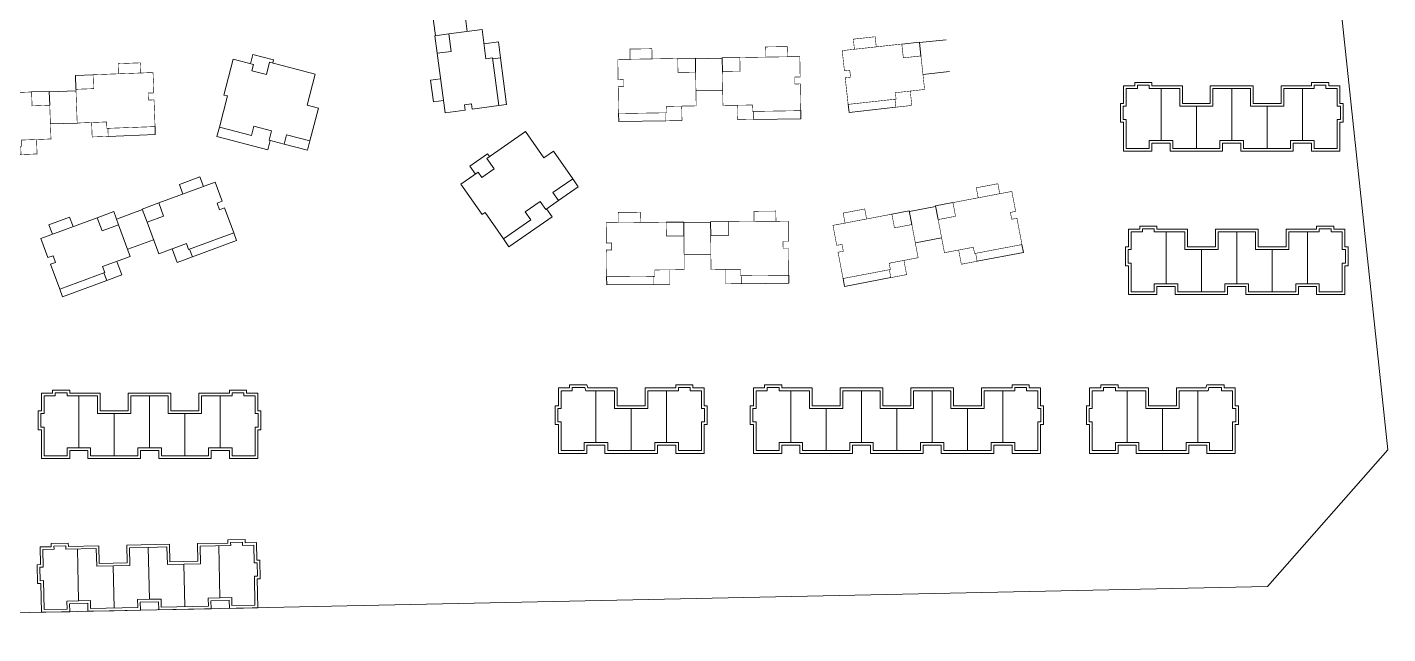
# Model space of a CAD drawing. Extents: x 65861 to 180383, y -19954 to 24543.
# Drawn here: x 122762 to 125302, y -13663 to -12531 of the extents above; entities that cross this region are included whole.
import ezdxf

# ---------------------------------------------------------------- set-up
doc = ezdxf.new("R2010")
doc.units = 0
doc.header["$LTSCALE"] = 1000
doc.header["$MEASUREMENT"] = 0
doc.layers.add('140', color=2, linetype='Continuous', lineweight=5)
doc.layers.add('DingDianTu', color=5, linetype='Continuous', lineweight=0)

# ---------------------------------------------------------------- blocks, each defined once
blk = doc.blocks.new('dafasfd')
at = {"layer": 'DingDianTu', "color": 7, "const_width": 100}
blk.add_lwpolyline([(36368038, 16363912), (36368954, 16361479), (36372042, 16362641), (36374261, 16356745), (36369114, 16354807), (36369537, 16353684), (36361113, 16350514), (36359352, 16355194), (36360288, 16355546), (36359830, 16356763), (36358894, 16356410), (36357556, 16359967)], close=True, dxfattribs=at)
for points in [[(36363546, 16362221), (36362876, 16363999), (36359039, 16362555), (36359708, 16360777)], [(36371734, 16355794), (36372686, 16353267), (36369878, 16352210), (36369350, 16353614)]]:
    blk.add_lwpolyline(points, dxfattribs=at)
at = {"layer": 'DingDianTu', "color": 7}
for points in [[(36368038, 16363912), (36371127, 16365074), (36372042, 16362641)], [(36369878, 16352210), (36361642, 16349110), (36361113, 16350514)]]:
    blk.add_lwpolyline(points, dxfattribs=at)
blk = doc.blocks.new('*E34')
at = {"layer": 'DingDianTu', "color": 7, "xscale": 0.001000002024510444, "yscale": 0.001000000163912773, "zscale": 0.001, "rotation": 339.3761177849276}
blk.add_blockref('dafasfd', (22612.58, -20413.34), dxfattribs=at)
blk = doc.blocks.new('*E33')
at = {"layer": 'DingDianTu', "color": 7, "xscale": 0.001000002024510444, "yscale": 0.001000000163912773, "zscale": 0.001, "rotation": 339.3761177849276}
blk.add_blockref('dafasfd', (22612.58, -20413.34), dxfattribs=at)
blk = doc.blocks.new('*E225')
at = {"layer": 'DingDianTu', "color": 7, "xscale": 0.001000002024510444, "yscale": 0.001000000163912773, "zscale": 0.001, "rotation": 339.3761177849276}
blk.add_blockref('dafasfd', (22612.58, -20413.34), dxfattribs=at)
blk = doc.blocks.new('*E224')
at = {"layer": 'DingDianTu', "color": 7, "xscale": 0.001000002024510444, "yscale": 0.001000000163912773, "zscale": 0.001, "rotation": 339.3761177849276}
blk.add_blockref('dafasfd', (22612.58, -20413.34), dxfattribs=at)
blk = doc.blocks.new('*E223')
at = {"layer": 'DingDianTu', "color": 7, "xscale": 0.001000002024510444, "yscale": 0.001000000163912773, "zscale": 0.001, "rotation": 339.3761177849276}
blk.add_blockref('dafasfd', (22612.58, -20413.34), dxfattribs=at)
blk = doc.blocks.new('*E222')
at = {"layer": 'DingDianTu', "color": 7, "xscale": 0.001000002024510444, "yscale": 0.001000000163912773, "zscale": 0.001, "rotation": 339.3761177849276}
blk.add_blockref('dafasfd', (22612.58, -20413.34), dxfattribs=at)
blk = doc.blocks.new('*E221')
at = {"layer": 'DingDianTu', "color": 7, "xscale": 0.001000002024510444, "yscale": 0.001000000163912773, "zscale": 0.001, "rotation": 339.3761177849276}
blk.add_blockref('dafasfd', (22612.58, -20413.34), dxfattribs=at)

msp = doc.modelspace()

# ---------------------------------------------------------------- linework, layer by layer
at = {"layer": '140', "color": 7}
for p, q in [((125302.5, -13320), (124894, -9465.7)), ((123517.6, -12497.2), (123524.2, -12546.8)), ((123577.1, -12489.4), (123583.7, -12538.9)), ((123523.2, -12546.9), (123549, -12543.5)), ((123527.5, -12579.6), (123523.2, -12546.9)), ((123549, -12543.5), (123611.4, -12535.3)), ((123553.3, -12576.2), (123549, -12543.5)), ((123611.4, -12535.3), (123618.6, -12589.8)), ((123615, -12562), (123641.7, -12558.5)), ((123641.7, -12558.5), (123645.7, -12588.2)), ((124477.7, -12554.3), (124428, -12559.8)), ((123129.2, -12657.6), (123146.8, -12590.9)), ((123146.8, -12590.9), (123184.5, -12600.8)), ((123183.3, -12581.9), (123178.7, -12599.3)), ((123184.5, -12600.8), (123181.5, -12612.4)), ((123222, -12592.1), (123183.3, -12581.9)), ((123208.5, -12619.6), (123214.6, -12596.3)), ((123214.6, -12596.3), (123299.8, -12618.7)), ((123220.4, -12597.9), (123222, -12592.1)), ((123527.5, -12579.6), (123553.3, -12576.2)), ((123542.2, -12690.7), (123527.5, -12579.6)), ((123618.6, -12589.8), (123630.5, -12588.2)), ((123630.5, -12588.2), (123642.3, -12677.5)), ((123645.7, -12588.2), (123630.8, -12590.2)), ((123645.7, -12588.2), (123657.2, -12675.5)), ((124059.7, -12589.1), (124009.7, -12589.9)), ((123181.5, -12612.4), (123208.5, -12619.6)), ((123299.8, -12618.7), (123284.5, -12676.8)), ((124484.2, -12613.9), (124434.5, -12619.4)), ((122853.1, -12649.9), (122803.1, -12651.7)), ((123533.8, -12627.2), (123515, -12629.7)), ((123515, -12629.7), (123520.3, -12670.4)), ((124060.6, -12649.1), (124010.7, -12649.9)), ((124809.1, -12673.3), (124809.1, -12640.3)), ((124809.1, -12640.3), (124830.1, -12640.3)), ((124814.1, -12678.3), (124814.1, -12645.3)), ((124814.1, -12645.3), (124835.1, -12645.3)), ((124830.1, -12640.3), (124830.1, -12634.3)), ((124830.1, -12634.3), (124862.1, -12634.3)), ((124835.1, -12645.3), (124835.1, -12639.3)), ((124835.1, -12639.3), (124857.1, -12639.3)), ((124857.1, -12639.3), (124857.1, -12645.3)), ((124857.1, -12645.3), (124914.1, -12645.3)), ((124862.1, -12634.3), (124862.1, -12640.3)), ((124862.1, -12640.3), (124919.1, -12640.3)), ((124879.1, -12742.3), (124879.1, -12645.3)), ((124914.1, -12645.3), (124914.1, -12678.3)), ((124919.1, -12640.3), (124919.1, -12673.3)), ((124971.1, -12673.3), (124971.1, -12640.3)), ((124971.1, -12640.3), (125051.1, -12640.3)), ((124976.1, -12678.3), (124976.1, -12645.3)), ((124976.1, -12645.3), (125011.1, -12645.3)), ((125011.1, -12742.3), (125011.1, -12645.3)), ((125011.1, -12742.3), (125011.1, -12645.3)), ((125011.1, -12742.3), (125011.1, -12645.3)), ((125011.1, -12742.3), (125011.1, -12645.3)), ((125046.1, -12645.3), (125011.1, -12645.3)), ((125046.1, -12678.3), (125046.1, -12645.3)), ((125051.1, -12640.3), (125051.1, -12673.3)), ((125103.1, -12673.3), (125103.1, -12640.3)), ((125103.1, -12640.3), (125160.1, -12640.3)), ((125165.1, -12645.3), (125108.1, -12645.3)), ((125108.1, -12645.3), (125108.1, -12678.3)), ((125143.1, -12742.3), (125143.1, -12645.3)), ((125160.1, -12640.3), (125160.1, -12634.3)), ((125160.1, -12634.3), (125192.1, -12634.3)), ((125187.1, -12639.3), (125165.1, -12639.3)), ((125165.1, -12639.3), (125165.1, -12645.3)), ((125187.1, -12645.3), (125187.1, -12639.3)), ((125208.1, -12645.3), (125187.1, -12645.3)), ((125192.1, -12634.3), (125192.1, -12640.3)), ((125192.1, -12640.3), (125213.1, -12640.3)), ((125208.1, -12678.3), (125208.1, -12645.3)), ((125213.1, -12640.3), (125213.1, -12673.3)), ((123120.8, -12717.5), (123136, -12659.4)), ((123136, -12659.4), (123129.2, -12657.6)), ((123284.5, -12676.8), (123305.8, -12682.3)), ((123520.3, -12670.4), (123539.2, -12667.9)), ((123591.4, -12674.1), (123578.5, -12675.8)), ((123578.5, -12675.8), (123579.9, -12685.7)), ((123592.7, -12684), (123591.4, -12674.1)), ((123657.2, -12675.5), (123642.3, -12677.5)), ((124803.1, -12708.3), (124803.1, -12673.3)), ((124803.1, -12673.3), (124809.1, -12673.3)), ((124919.1, -12673.3), (124971.1, -12673.3)), ((125051.1, -12673.3), (125103.1, -12673.3)), ((125213.1, -12673.3), (125219.1, -12673.3)), ((125219.1, -12673.3), (125219.1, -12708.3)), ((123305.8, -12682.3), (123289.8, -12743.3)), ((123579.9, -12685.7), (123542.2, -12690.7)), ((123642.3, -12677.5), (123592.7, -12684)), ((124808.1, -12703.3), (124808.1, -12678.3)), ((124808.1, -12678.3), (124814.1, -12678.3)), ((124914.1, -12678.3), (124976.1, -12678.3)), ((124945.1, -12678.3), (124945.1, -12757.3)), ((124945.1, -12678.3), (124945.1, -12757.3)), ((125108.1, -12678.3), (125046.1, -12678.3)), ((125077.1, -12678.3), (125077.1, -12757.3)), ((125077.1, -12678.3), (125077.1, -12757.3)), ((125214.1, -12678.3), (125208.1, -12678.3)), ((125214.1, -12703.3), (125214.1, -12678.3)), ((122855.3, -12709.9), (122805.3, -12711.7)), ((123116.2, -12734.9), (123120.8, -12717.5)), ((123180.7, -12733.2), (123120.8, -12717.5)), ((123185.3, -12715.8), (123180.7, -12733.2)), ((123218.2, -12724.5), (123185.3, -12715.8)), ((123213.6, -12741.9), (123218.2, -12724.5)), ((123620, -12776), (123692.3, -12725.8)), ((123692.3, -12725.8), (123726.5, -12775)), ((124809.1, -12708.3), (124803.1, -12708.3)), ((124814.1, -12703.3), (124808.1, -12703.3)), ((124809.1, -12762.3), (124809.1, -12708.3)), ((124814.1, -12757.3), (124814.1, -12703.3)), ((125208.1, -12757.3), (125208.1, -12703.3)), ((125208.1, -12703.3), (125214.1, -12703.3)), ((125219.1, -12708.3), (125213.1, -12708.3)), ((125213.1, -12708.3), (125213.1, -12762.3)), ((123211, -12759.8), (123116.2, -12734.9)), ((123215.5, -12742.4), (123211, -12759.8)), ((123241.7, -12749.2), (123213.6, -12741.9)), ((123246.2, -12731.8), (123241.7, -12749.2)), ((123285.2, -12760.7), (123241.7, -12749.2)), ((123289.8, -12743.3), (123246.2, -12731.8)), ((123289.8, -12743.3), (123285.2, -12760.7)), ((124901.1, -12742.3), (124857.1, -12742.3)), ((124857.1, -12742.3), (124857.1, -12757.3)), ((124896.1, -12747.3), (124862.1, -12747.3)), ((124862.1, -12747.3), (124862.1, -12762.3)), ((124896.1, -12762.3), (124896.1, -12747.3)), ((124901.1, -12757.3), (124901.1, -12742.3)), ((125011.1, -12742.3), (124989.1, -12742.3)), ((124989.1, -12742.3), (124989.1, -12754.8)), ((125028.1, -12747.3), (124994.1, -12747.3)), ((124994.1, -12747.3), (124994.1, -12762.3)), ((125011.1, -12742.3), (125033.1, -12742.3)), ((125028.1, -12762.3), (125028.1, -12747.3)), ((125033.1, -12742.3), (125033.1, -12754.8)), ((125121.1, -12757.3), (125121.1, -12742.3)), ((125121.1, -12742.3), (125165.1, -12742.3)), ((125160.1, -12747.3), (125126.1, -12747.3)), ((125126.1, -12747.3), (125126.1, -12762.3)), ((125160.1, -12762.3), (125160.1, -12747.3)), ((125165.1, -12742.3), (125165.1, -12757.3)), ((123621.5, -12767.7), (123588.7, -12790.5)), ((123633.7, -12795.7), (123620, -12776)), ((123625, -12772.6), (123621.5, -12767.7)), ((123726.5, -12775), (123744.6, -12762.5)), ((123744.6, -12762.5), (123780.6, -12814.2)), ((124862.1, -12762.3), (124809.1, -12762.3)), ((124857.1, -12757.3), (124814.1, -12757.3)), ((124945.1, -12762.3), (124896.1, -12762.3)), ((124989.1, -12757.3), (124901.1, -12757.3)), ((124994.1, -12762.3), (124945.1, -12762.3)), ((124989.1, -12754.8), (124989.1, -12757.3)), ((125126.1, -12762.3), (125028.1, -12762.3)), ((125033.1, -12754.8), (125033.1, -12757.3)), ((125033.1, -12757.3), (125121.1, -12757.3)), ((125213.1, -12762.3), (125160.1, -12762.3)), ((125165.1, -12757.3), (125208.1, -12757.3)), ((123571.9, -12824.1), (123603.9, -12801.8)), ((123588.7, -12790.5), (123599, -12805.3)), ((123603.9, -12801.8), (123610.7, -12811.7)), ((123610.7, -12811.7), (123633.7, -12795.7)), ((123112.7, -12820.4), (123007.6, -12859.2)), ((123046.1, -12824.7), (123084.5, -12810.5)), ((123052.7, -12842.5), (123046.1, -12824.7)), ((123084.5, -12810.5), (123091.1, -12828.3)), ((123125.9, -12856), (123112.7, -12820.4)), ((123611.3, -12880.8), (123571.9, -12824.1)), ((123780.6, -12814.2), (123743.6, -12839.9)), ((123790.8, -12829), (123753.9, -12854.7)), ((123780.6, -12814.2), (123790.8, -12829)), ((123753.9, -12854.7), (123730.1, -12871.2)), ((123743.6, -12839.9), (123753.9, -12854.7)), ((122892.6, -12886.8), (122923.6, -12875.3)), ((122923.6, -12875.3), (122932.6, -12899.7)), ((122928.8, -12889.4), (122977, -12871.6)), ((123007.6, -12859.2), (122976.7, -12870.6)), ((122976.7, -12870.6), (122985.7, -12895)), ((123007.6, -12859.2), (123016.7, -12883.6)), ((123116.5, -12859.5), (123125.9, -12856)), ((123121, -12871.7), (123116.5, -12859.5)), ((123130.4, -12868.2), (123121, -12871.7)), ((123147.7, -12915.1), (123130.4, -12868.2)), ((123617, -12876.8), (123611.3, -12880.8)), ((123651.3, -12926), (123617, -12876.8)), ((123719.8, -12856.4), (123691.9, -12875.9)), ((123691.9, -12875.9), (123702.2, -12890.6)), ((123730.1, -12871.2), (123719.8, -12856.4)), ((123731.7, -12870.1), (123742, -12884.9)), ((124458.2, -12865.6), (124409.1, -12874.9)), ((122787.6, -12925.6), (122892.6, -12886.8)), ((122841, -12885.6), (122802.5, -12899.8)), ((122802.5, -12899.8), (122809.1, -12917.6)), ((122847.6, -12903.4), (122841, -12885.6)), ((122892.6, -12886.8), (122901.6, -12911.2)), ((122901.6, -12911.2), (122932.6, -12899.7)), ((122932.6, -12899.7), (122954.4, -12958.8)), ((123016.7, -12883.6), (122985.7, -12895)), ((122985.7, -12895), (123007.5, -12954.1)), ((123702.2, -12890.6), (123651.3, -12926)), ((123742, -12884.9), (123661.5, -12940.8)), ((124038, -12895.3), (123988, -12895.7)), ((124839.5, -12908.3), (124839.5, -12902.3)), ((124839.5, -12902.3), (124871.5, -12902.3)), ((124871.5, -12902.3), (124871.5, -12908.3)), ((125169.5, -12908.3), (125169.5, -12902.3)), ((125169.5, -12902.3), (125201.5, -12902.3)), ((125201.5, -12902.3), (125201.5, -12908.3)), ((122800.7, -12961.2), (122787.6, -12925.6)), ((122949.6, -12945.7), (122997.8, -12927.8)), ((123063.3, -12946.3), (123147.7, -12915.1)), ((123070.4, -12959.7), (123152.9, -12929.2)), ((123152.9, -12929.2), (123147.7, -12915.1)), ((123661.5, -12940.8), (123651.3, -12926)), ((124469.4, -12924.5), (124420.3, -12933.9)), ((124818.5, -12941.3), (124818.5, -12908.3)), ((124818.5, -12908.3), (124839.5, -12908.3)), ((124823.5, -12946.3), (124823.5, -12913.3)), ((124823.5, -12913.3), (124844.5, -12913.3)), ((124844.5, -12913.3), (124844.5, -12907.3)), ((124844.5, -12907.3), (124866.5, -12907.3)), ((124866.5, -12907.3), (124866.5, -12913.3)), ((124866.5, -12913.3), (124923.5, -12913.3)), ((124871.5, -12908.3), (124928.5, -12908.3)), ((124888.5, -13010.3), (124888.5, -12913.3)), ((124923.5, -12913.3), (124923.5, -12946.3)), ((124928.5, -12908.3), (124928.5, -12941.3)), ((124980.5, -12941.3), (124980.5, -12908.3)), ((124980.5, -12908.3), (125060.5, -12908.3)), ((124985.5, -12946.3), (124985.5, -12913.3)), ((124985.5, -12913.3), (125020.5, -12913.3)), ((125020.5, -13010.3), (125020.5, -12913.3)), ((125020.5, -13010.3), (125020.5, -12913.3)), ((125020.5, -13010.3), (125020.5, -12913.3)), ((125020.5, -13010.3), (125020.5, -12913.3)), ((125055.5, -12913.3), (125020.5, -12913.3)), ((125055.5, -12946.3), (125055.5, -12913.3)), ((125060.5, -12908.3), (125060.5, -12941.3)), ((125112.5, -12941.3), (125112.5, -12908.3)), ((125112.5, -12908.3), (125169.5, -12908.3)), ((125174.5, -12913.3), (125117.5, -12913.3)), ((125117.5, -12913.3), (125117.5, -12946.3)), ((125152.5, -13010.3), (125152.5, -12913.3)), ((125196.5, -12907.3), (125174.5, -12907.3)), ((125174.5, -12907.3), (125174.5, -12913.3)), ((125196.5, -12913.3), (125196.5, -12907.3)), ((125217.5, -12913.3), (125196.5, -12913.3)), ((125201.5, -12908.3), (125222.5, -12908.3)), ((125217.5, -12946.3), (125217.5, -12913.3)), ((125222.5, -12908.3), (125222.5, -12941.3)), ((123007.5, -12954.1), (123059.1, -12935)), ((123032.9, -12944.7), (123042.2, -12970.1)), ((123059.1, -12935), (123063.3, -12946.3)), ((123070.4, -12959.7), (123065.2, -12945.6)), ((124038.5, -12955.3), (123988.5, -12955.7)), ((124812.5, -12976.3), (124812.5, -12941.3)), ((124812.5, -12941.3), (124818.5, -12941.3)), ((124817.5, -12971.3), (124817.5, -12946.3)), ((124817.5, -12946.3), (124823.5, -12946.3)), ((124923.5, -12946.3), (124985.5, -12946.3)), ((124928.5, -12941.3), (124980.5, -12941.3)), ((124954.5, -12946.3), (124954.5, -13025.3)), ((124954.5, -12946.3), (124954.5, -13025.3)), ((125117.5, -12946.3), (125055.5, -12946.3)), ((125060.5, -12941.3), (125112.5, -12941.3)), ((125086.5, -12946.3), (125086.5, -13025.3)), ((125086.5, -12946.3), (125086.5, -13025.3)), ((125223.5, -12946.3), (125217.5, -12946.3)), ((125222.5, -12941.3), (125228.5, -12941.3)), ((125223.5, -12971.3), (125223.5, -12946.3)), ((125228.5, -12941.3), (125228.5, -12976.3)), ((122810.1, -12957.8), (122800.7, -12961.2)), ((122805.2, -12973.4), (122814.6, -12970)), ((122822.6, -13020.3), (122805.2, -12973.4)), ((122814.6, -12970), (122810.1, -12957.8)), ((122954.4, -12958.8), (122902.8, -12977.9)), ((122902.8, -12977.9), (122907, -12989.1)), ((122929.1, -12968.2), (122938.5, -12993.5)), ((123042.2, -12970.1), (123070.4, -12959.7)), ((124818.5, -12976.3), (124812.5, -12976.3)), ((124823.5, -12971.3), (124817.5, -12971.3)), ((124818.5, -13030.3), (124818.5, -12976.3)), ((124823.5, -13025.3), (124823.5, -12971.3)), ((125217.5, -13025.3), (125217.5, -12971.3)), ((125217.5, -12971.3), (125223.5, -12971.3)), ((125228.5, -12976.3), (125222.5, -12976.3)), ((125222.5, -12976.3), (125222.5, -13030.3)), ((122907, -12989.1), (122822.6, -13020.3)), ((122910.3, -13003.9), (122827.8, -13034.4)), ((122910.3, -13003.9), (122905.1, -12989.8)), ((122938.5, -12993.5), (122910.3, -13003.9)), ((122827.8, -13034.4), (122822.6, -13020.3)), ((124871.5, -13030.3), (124818.5, -13030.3)), ((124866.5, -13025.3), (124823.5, -13025.3)), ((124910.5, -13010.3), (124866.5, -13010.3)), ((124866.5, -13010.3), (124866.5, -13025.3)), ((124905.5, -13015.3), (124871.5, -13015.3)), ((124871.5, -13015.3), (124871.5, -13030.3)), ((124905.5, -13030.3), (124905.5, -13015.3)), ((124954.5, -13030.3), (124905.5, -13030.3)), ((124910.5, -13025.3), (124910.5, -13010.3)), ((124998.5, -13025.3), (124910.5, -13025.3)), ((125003.5, -13030.3), (124954.5, -13030.3)), ((125020.5, -13010.3), (124998.5, -13010.3)), ((124998.5, -13010.3), (124998.5, -13022.8)), ((124998.5, -13022.8), (124998.5, -13025.3)), ((125037.5, -13015.3), (125003.5, -13015.3)), ((125003.5, -13015.3), (125003.5, -13030.3)), ((125020.5, -13010.3), (125042.5, -13010.3)), ((125037.5, -13030.3), (125037.5, -13015.3)), ((125135.5, -13030.3), (125037.5, -13030.3)), ((125042.5, -13010.3), (125042.5, -13022.8)), ((125042.5, -13022.8), (125042.5, -13025.3)), ((125042.5, -13025.3), (125130.5, -13025.3)), ((125130.5, -13025.3), (125130.5, -13010.3)), ((125130.5, -13010.3), (125174.5, -13010.3)), ((125169.5, -13015.3), (125135.5, -13015.3)), ((125135.5, -13015.3), (125135.5, -13030.3)), ((125169.5, -13030.3), (125169.5, -13015.3)), ((125222.5, -13030.3), (125169.5, -13030.3)), ((125174.5, -13010.3), (125174.5, -13025.3)), ((125174.5, -13025.3), (125217.5, -13025.3)), ((122841.4, -13208.5), (122809.4, -13208.5)), ((122809.4, -13208.5), (122809.4, -13214.5)), ((122841.4, -13214.5), (122841.4, -13208.5)), ((123171.4, -13208.5), (123139.4, -13208.5)), ((123139.4, -13208.5), (123139.4, -13214.5)), ((123171.4, -13214.5), (123171.4, -13208.5)), ((123753.8, -13237.6), (123753.8, -13204.6)), ((123753.8, -13204.6), (123774.8, -13204.6)), ((123758.8, -13242.6), (123758.8, -13209.6)), ((123758.8, -13209.6), (123779.8, -13209.6)), ((123774.8, -13204.6), (123774.8, -13198.6)), ((123774.8, -13198.6), (123806.8, -13198.6)), ((123779.8, -13209.6), (123779.8, -13203.6)), ((123779.8, -13203.6), (123803, -13203.6)), ((123803, -13203.6), (123804.8, -13209.6)), ((123804.8, -13209.6), (123858.8, -13209.6)), ((123806.8, -13198.6), (123808.5, -13204.6)), ((123808.5, -13204.6), (123863.8, -13204.6)), ((123823.8, -13306.6), (123823.8, -13209.6)), ((123858.8, -13209.6), (123858.8, -13242.6)), ((123863.8, -13204.6), (123863.8, -13237.6)), ((123915.8, -13237.6), (123915.8, -13204.6)), ((123915.8, -13204.6), (123972.8, -13204.6)), ((123920.8, -13242.6), (123920.8, -13209.6)), ((123920.8, -13209.6), (123977.8, -13209.6)), ((123955.8, -13306.6), (123955.8, -13209.6)), ((123972.8, -13204.6), (123972.8, -13198.6)), ((123972.8, -13198.6), (124004.8, -13198.6)), ((123977.8, -13209.6), (123977.8, -13203.6)), ((123977.8, -13203.6), (123999.8, -13203.6)), ((123999.8, -13203.6), (123999.8, -13209.6)), ((123999.8, -13209.6), (124020.8, -13209.6)), ((124004.8, -13198.6), (124004.8, -13204.6)), ((124004.8, -13204.6), (124025.8, -13204.6)), ((124020.8, -13209.6), (124020.8, -13242.6)), ((124025.8, -13204.6), (124025.8, -13237.6)), ((124117.8, -13237.6), (124117.8, -13204.6)), ((124117.8, -13204.6), (124138.8, -13204.6)), ((124122.8, -13242.6), (124122.8, -13209.6)), ((124122.8, -13209.6), (124143.8, -13209.6)), ((124138.8, -13204.6), (124138.8, -13198.6)), ((124138.8, -13198.6), (124170.8, -13198.6)), ((124143.8, -13209.6), (124143.8, -13203.6)), ((124143.8, -13203.6), (124165.8, -13203.6)), ((124165.8, -13203.6), (124165.8, -13209.6)), ((124165.8, -13209.6), (124222.8, -13209.6)), ((124170.8, -13198.6), (124170.8, -13204.6)), ((124170.8, -13204.6), (124227.8, -13204.6)), ((124187.8, -13306.6), (124187.8, -13209.6)), ((124222.8, -13209.6), (124222.8, -13242.6)), ((124227.8, -13204.6), (124227.8, -13237.6)), ((124279.8, -13237.6), (124279.8, -13204.6)), ((124279.8, -13204.6), (124359.8, -13204.6)), ((124284.8, -13242.6), (124284.8, -13209.6)), ((124284.8, -13209.6), (124354.8, -13209.6)), ((124319.8, -13306.6), (124319.8, -13209.6)), ((124319.8, -13306.6), (124319.8, -13209.6)), ((124354.8, -13209.6), (124354.8, -13242.6)), ((124359.8, -13204.6), (124359.8, -13237.6)), ((124411.8, -13237.6), (124411.8, -13204.6)), ((124411.8, -13204.6), (124491.8, -13204.6)), ((124416.8, -13242.6), (124416.8, -13209.6)), ((124416.8, -13209.6), (124486.8, -13209.6)), ((124451.8, -13306.6), (124451.8, -13209.6)), ((124451.8, -13306.6), (124451.8, -13209.6)), ((124451.8, -13306.6), (124451.8, -13209.6)), ((124451.8, -13306.6), (124451.8, -13209.6)), ((124486.8, -13209.6), (124486.8, -13242.6)), ((124491.8, -13204.6), (124491.8, -13237.6)), ((124543.8, -13237.6), (124543.8, -13204.6)), ((124543.8, -13204.6), (124600.8, -13204.6)), ((124548.8, -13242.6), (124548.8, -13209.6)), ((124548.8, -13209.6), (124605.8, -13209.6)), ((124583.8, -13306.6), (124583.8, -13209.6)), ((124600.8, -13204.6), (124600.8, -13198.6)), ((124600.8, -13198.6), (124632.8, -13198.6)), ((124605.8, -13209.6), (124605.8, -13203.6)), ((124605.8, -13203.6), (124627.8, -13203.6)), ((124627.8, -13203.6), (124627.8, -13209.6)), ((124627.8, -13209.6), (124648.8, -13209.6)), ((124632.8, -13198.6), (124632.8, -13204.6)), ((124632.8, -13204.6), (124653.8, -13204.6)), ((124648.8, -13209.6), (124648.8, -13242.6)), ((124653.8, -13204.6), (124653.8, -13237.6)), ((124766.8, -13204.6), (124745.8, -13204.6)), ((124745.8, -13204.6), (124745.8, -13237.6)), ((124771.8, -13209.6), (124750.8, -13209.6)), ((124750.8, -13209.6), (124750.8, -13242.6)), ((124798.8, -13198.6), (124766.8, -13198.6)), ((124766.8, -13198.6), (124766.8, -13204.6)), ((124793.8, -13203.6), (124771.8, -13203.6)), ((124771.8, -13203.6), (124771.8, -13209.6)), ((124793.8, -13209.6), (124793.8, -13203.6)), ((124850.8, -13209.6), (124793.8, -13209.6)), ((124798.8, -13204.6), (124798.8, -13198.6)), ((124855.8, -13204.6), (124798.8, -13204.6)), ((124815.8, -13306.6), (124815.8, -13209.6)), ((124850.8, -13242.6), (124850.8, -13209.6)), ((124855.8, -13237.6), (124855.8, -13204.6)), ((124963, -13204.6), (124907.8, -13204.6)), ((124907.8, -13204.6), (124907.8, -13237.6)), ((124966.8, -13209.6), (124912.8, -13209.6)), ((124912.8, -13209.6), (124912.8, -13242.6)), ((124947.8, -13306.6), (124947.8, -13209.6)), ((124964.8, -13198.6), (124963, -13204.6)), ((124996.8, -13198.6), (124964.8, -13198.6)), ((124968.5, -13203.6), (124966.8, -13209.6)), ((124991.8, -13203.6), (124968.5, -13203.6)), ((124991.8, -13209.6), (124991.8, -13203.6)), ((125012.8, -13209.6), (124991.8, -13209.6)), ((124996.8, -13204.6), (124996.8, -13198.6)), ((125017.8, -13204.6), (124996.8, -13204.6)), ((125012.8, -13242.6), (125012.8, -13209.6)), ((125017.8, -13237.6), (125017.8, -13204.6)), ((122809.4, -13214.5), (122788.4, -13214.5)), ((122788.4, -13214.5), (122788.4, -13247.5)), ((122793.4, -13252.5), (122793.4, -13219.5)), ((122793.4, -13219.5), (122814.4, -13219.5)), ((122814.4, -13219.5), (122814.4, -13213.5)), ((122814.4, -13213.5), (122836.4, -13213.5)), ((122836.4, -13213.5), (122836.4, -13219.5)), ((122836.4, -13219.5), (122893.4, -13219.5)), ((122898.4, -13214.5), (122841.4, -13214.5)), ((122858.4, -13316.5), (122858.4, -13219.5)), ((122893.4, -13219.5), (122893.4, -13252.5)), ((122898.4, -13247.5), (122898.4, -13214.5)), ((123030.4, -13214.5), (122950.4, -13214.5)), ((122950.4, -13214.5), (122950.4, -13247.5)), ((122955.4, -13252.5), (122955.4, -13219.5)), ((122955.4, -13219.5), (122990.4, -13219.5)), ((122990.4, -13316.5), (122990.4, -13219.5)), ((122990.4, -13316.5), (122990.4, -13219.5)), ((123025.4, -13219.5), (122990.4, -13219.5)), ((122990.4, -13316.5), (122990.4, -13219.5)), ((122990.4, -13316.5), (122990.4, -13219.5)), ((123025.4, -13252.5), (123025.4, -13219.5)), ((123030.4, -13247.5), (123030.4, -13214.5)), ((123139.4, -13214.5), (123082.4, -13214.5)), ((123082.4, -13214.5), (123082.4, -13247.5)), ((123144.4, -13219.5), (123087.4, -13219.5)), ((123087.4, -13219.5), (123087.4, -13252.5)), ((123122.4, -13316.5), (123122.4, -13219.5)), ((123166.4, -13213.5), (123144.4, -13213.5)), ((123144.4, -13213.5), (123144.4, -13219.5)), ((123166.4, -13219.5), (123166.4, -13213.5)), ((123187.4, -13219.5), (123166.4, -13219.5)), ((123192.4, -13214.5), (123171.4, -13214.5)), ((123187.4, -13252.5), (123187.4, -13219.5)), ((123192.4, -13247.5), (123192.4, -13214.5)), ((122788.4, -13247.5), (122782.4, -13247.5)), ((122782.4, -13247.5), (122782.4, -13282.5)), ((122787.4, -13277.5), (122787.4, -13252.5)), ((122787.4, -13252.5), (122793.4, -13252.5)), ((122893.4, -13252.5), (122955.4, -13252.5)), ((122950.4, -13247.5), (122898.4, -13247.5)), ((122924.4, -13252.5), (122924.4, -13331.5)), ((122924.4, -13252.5), (122924.4, -13331.5)), ((123087.4, -13252.5), (123025.4, -13252.5)), ((123082.4, -13247.5), (123030.4, -13247.5)), ((123056.4, -13252.5), (123056.4, -13331.5)), ((123056.4, -13252.5), (123056.4, -13331.5)), ((123193.4, -13252.5), (123187.4, -13252.5)), ((123198.4, -13247.5), (123192.4, -13247.5)), ((123193.4, -13277.5), (123193.4, -13252.5)), ((123198.4, -13282.5), (123198.4, -13247.5)), ((123747.8, -13272.6), (123747.8, -13237.6)), ((123747.8, -13237.6), (123753.8, -13237.6)), ((123752.8, -13267.6), (123752.8, -13242.6)), ((123752.8, -13242.6), (123758.8, -13242.6)), ((123858.8, -13242.6), (123920.8, -13242.6)), ((123863.8, -13237.6), (123915.8, -13237.6)), ((123889.8, -13242.6), (123889.8, -13321.6)), ((124020.8, -13242.6), (124026.8, -13242.6)), ((124025.8, -13237.6), (124031.8, -13237.6)), ((124026.8, -13242.6), (124026.8, -13267.6)), ((124031.8, -13237.6), (124031.8, -13272.6)), ((124111.8, -13272.6), (124111.8, -13237.6)), ((124111.8, -13237.6), (124117.8, -13237.6)), ((124116.8, -13267.6), (124116.8, -13242.6)), ((124116.8, -13242.6), (124122.8, -13242.6)), ((124222.8, -13242.6), (124284.8, -13242.6)), ((124227.8, -13237.6), (124279.8, -13237.6)), ((124253.8, -13242.6), (124253.8, -13321.6)), ((124253.8, -13242.6), (124253.8, -13321.6)), ((124354.8, -13242.6), (124416.8, -13242.6)), ((124359.8, -13237.6), (124411.8, -13237.6)), ((124385.8, -13242.6), (124385.8, -13321.6)), ((124385.8, -13242.6), (124385.8, -13321.6)), ((124385.8, -13242.6), (124385.8, -13321.6)), ((124385.8, -13242.6), (124385.8, -13321.6)), ((124486.8, -13242.6), (124548.8, -13242.6)), ((124491.8, -13237.6), (124543.8, -13237.6)), ((124517.8, -13242.6), (124517.8, -13321.6)), ((124517.8, -13242.6), (124517.8, -13321.6)), ((124517.8, -13242.6), (124517.8, -13321.6)), ((124517.8, -13242.6), (124517.8, -13321.6)), ((124648.8, -13242.6), (124654.8, -13242.6)), ((124653.8, -13237.6), (124659.8, -13237.6)), ((124654.8, -13242.6), (124654.8, -13267.6)), ((124659.8, -13237.6), (124659.8, -13272.6)), ((124745.8, -13237.6), (124739.8, -13237.6)), ((124739.8, -13237.6), (124739.8, -13272.6)), ((124750.8, -13242.6), (124744.8, -13242.6)), ((124744.8, -13242.6), (124744.8, -13267.6)), ((124912.8, -13242.6), (124850.8, -13242.6)), ((124907.8, -13237.6), (124855.8, -13237.6)), ((124881.8, -13242.6), (124881.8, -13321.6)), ((125018.8, -13242.6), (125012.8, -13242.6)), ((125023.8, -13237.6), (125017.8, -13237.6)), ((125018.8, -13267.6), (125018.8, -13242.6)), ((125023.8, -13272.6), (125023.8, -13237.6)), ((122782.4, -13282.5), (122788.4, -13282.5)), ((122793.4, -13277.5), (122787.4, -13277.5)), ((122788.4, -13282.5), (122788.4, -13336.5)), ((122793.4, -13331.5), (122793.4, -13277.5)), ((123187.4, -13331.5), (123187.4, -13277.5)), ((123187.4, -13277.5), (123193.4, -13277.5)), ((123192.4, -13336.5), (123192.4, -13282.5)), ((123192.4, -13282.5), (123198.4, -13282.5)), ((123753.8, -13272.6), (123747.8, -13272.6)), ((123758.8, -13267.6), (123752.8, -13267.6)), ((123753.8, -13326.6), (123753.8, -13272.6)), ((123758.8, -13321.6), (123758.8, -13267.6)), ((124026.8, -13267.6), (124020.8, -13267.6)), ((124020.8, -13267.6), (124020.8, -13321.6)), ((124031.8, -13272.6), (124025.8, -13272.6)), ((124025.8, -13272.6), (124025.8, -13326.6)), ((124117.8, -13272.6), (124111.8, -13272.6)), ((124122.8, -13267.6), (124116.8, -13267.6)), ((124117.8, -13326.6), (124117.8, -13272.6)), ((124122.8, -13321.6), (124122.8, -13267.6)), ((124654.8, -13267.6), (124648.8, -13267.6)), ((124648.8, -13267.6), (124648.8, -13321.6)), ((124659.8, -13272.6), (124653.8, -13272.6)), ((124653.8, -13272.6), (124653.8, -13326.6)), ((124739.8, -13272.6), (124745.8, -13272.6)), ((124744.8, -13267.6), (124750.8, -13267.6)), ((124745.8, -13272.6), (124745.8, -13326.6)), ((124750.8, -13267.6), (124750.8, -13321.6)), ((125012.8, -13321.6), (125012.8, -13267.6)), ((125012.8, -13267.6), (125018.8, -13267.6)), ((125017.8, -13326.6), (125017.8, -13272.6)), ((125017.8, -13272.6), (125023.8, -13272.6)), ((123845.8, -13306.6), (123801.8, -13306.6)), ((123801.8, -13306.6), (123801.8, -13321.6)), ((123840.8, -13311.6), (123806.8, -13311.6)), ((123806.8, -13311.6), (123806.8, -13326.6)), ((123840.8, -13326.6), (123840.8, -13311.6)), ((123845.8, -13321.6), (123845.8, -13306.6)), ((123977.8, -13306.6), (123933.8, -13306.6)), ((123933.8, -13306.6), (123933.8, -13321.6)), ((123972.8, -13311.6), (123938.8, -13311.6)), ((123938.8, -13311.6), (123938.8, -13326.6)), ((123972.8, -13326.6), (123972.8, -13311.6)), ((123977.8, -13321.6), (123977.8, -13306.6)), ((124209.8, -13306.6), (124165.8, -13306.6)), ((124165.8, -13306.6), (124165.8, -13321.6)), ((124204.8, -13311.6), (124170.8, -13311.6)), ((124170.8, -13311.6), (124170.8, -13326.6)), ((124204.8, -13326.6), (124204.8, -13311.6)), ((124209.8, -13321.6), (124209.8, -13306.6)), ((124341.8, -13306.6), (124297.8, -13306.6)), ((124297.8, -13306.6), (124297.8, -13319.1)), ((124336.8, -13311.6), (124302.8, -13311.6)), ((124302.8, -13311.6), (124302.8, -13326.6)), ((124336.8, -13326.6), (124336.8, -13311.6)), ((124341.8, -13321.6), (124341.8, -13306.6)), ((124473.8, -13306.6), (124429.8, -13306.6)), ((124429.8, -13306.6), (124429.8, -13321.6)), ((124468.8, -13311.6), (124434.8, -13311.6)), ((124434.8, -13311.6), (124434.8, -13326.6)), ((124468.8, -13326.6), (124468.8, -13311.6)), ((124473.8, -13319.1), (124473.8, -13306.6)), ((124605.8, -13306.6), (124561.8, -13306.6)), ((124561.8, -13306.6), (124561.8, -13321.6)), ((124600.8, -13311.6), (124566.8, -13311.6)), ((124566.8, -13311.6), (124566.8, -13326.6)), ((124600.8, -13326.6), (124600.8, -13311.6)), ((124605.8, -13321.6), (124605.8, -13306.6)), ((124793.8, -13321.6), (124793.8, -13306.6)), ((124793.8, -13306.6), (124837.8, -13306.6)), ((124798.8, -13326.6), (124798.8, -13311.6)), ((124798.8, -13311.6), (124832.8, -13311.6)), ((124832.8, -13311.6), (124832.8, -13326.6)), ((124837.8, -13306.6), (124837.8, -13321.6)), ((124925.8, -13321.6), (124925.8, -13306.6)), ((124925.8, -13306.6), (124969.8, -13306.6)), ((124930.8, -13326.6), (124930.8, -13311.6)), ((124930.8, -13311.6), (124964.8, -13311.6)), ((124964.8, -13311.6), (124964.8, -13326.6)), ((124969.8, -13306.6), (124969.8, -13321.6)), ((122788.4, -13336.5), (122841.4, -13336.5)), ((122836.4, -13331.5), (122793.4, -13331.5)), ((122880.4, -13316.5), (122836.4, -13316.5)), ((122836.4, -13316.5), (122836.4, -13331.5)), ((122841.4, -13336.5), (122841.4, -13321.5)), ((122841.4, -13321.5), (122875.4, -13321.5)), ((122875.4, -13321.5), (122875.4, -13336.5)), ((122875.4, -13336.5), (122973.4, -13336.5)), ((122880.4, -13331.5), (122880.4, -13316.5)), ((122968.4, -13331.5), (122880.4, -13331.5)), ((122990.4, -13316.5), (122968.4, -13316.5)), ((122968.4, -13316.5), (122968.4, -13329)), ((122968.4, -13329), (122968.4, -13331.5)), ((122973.4, -13336.5), (122973.4, -13321.5)), ((122973.4, -13321.5), (123007.4, -13321.5)), ((122990.4, -13316.5), (123012.4, -13316.5)), ((123007.4, -13321.5), (123007.4, -13336.5)), ((123007.4, -13336.5), (123056.4, -13336.5)), ((123012.4, -13316.5), (123012.4, -13329)), ((123012.4, -13329), (123012.4, -13331.5)), ((123012.4, -13331.5), (123100.4, -13331.5)), ((123056.4, -13336.5), (123105.4, -13336.5)), ((123100.4, -13331.5), (123100.4, -13316.5)), ((123100.4, -13316.5), (123144.4, -13316.5)), ((123105.4, -13336.5), (123105.4, -13321.5)), ((123105.4, -13321.5), (123139.4, -13321.5)), ((123139.4, -13321.5), (123139.4, -13336.5)), ((123139.4, -13336.5), (123192.4, -13336.5)), ((123144.4, -13316.5), (123144.4, -13331.5)), ((123144.4, -13331.5), (123187.4, -13331.5)), ((123806.8, -13326.6), (123753.8, -13326.6)), ((123801.8, -13321.6), (123758.8, -13321.6)), ((123938.8, -13326.6), (123840.8, -13326.6)), ((123933.8, -13321.6), (123845.8, -13321.6)), ((124025.8, -13326.6), (123972.8, -13326.6)), ((124020.8, -13321.6), (123977.8, -13321.6)), ((124170.8, -13326.6), (124117.8, -13326.6)), ((124165.8, -13321.6), (124122.8, -13321.6)), ((124253.8, -13326.6), (124204.8, -13326.6)), ((124297.8, -13321.6), (124209.8, -13321.6)), ((124302.8, -13326.6), (124253.8, -13326.6)), ((124297.8, -13319.1), (124297.8, -13321.6)), ((124434.8, -13326.6), (124336.8, -13326.6)), ((124380.8, -13321.6), (124341.8, -13321.6)), ((124429.8, -13321.6), (124380.8, -13321.6)), ((124566.8, -13326.6), (124468.8, -13326.6)), ((124473.8, -13321.6), (124473.8, -13319.1)), ((124561.8, -13321.6), (124473.8, -13321.6)), ((124653.8, -13326.6), (124600.8, -13326.6)), ((124648.8, -13321.6), (124605.8, -13321.6)), ((124745.8, -13326.6), (124798.8, -13326.6)), ((124750.8, -13321.6), (124793.8, -13321.6)), ((124832.8, -13326.6), (124930.8, -13326.6)), ((124837.8, -13321.6), (124925.8, -13321.6)), ((124964.8, -13326.6), (125017.8, -13326.6)), ((124969.8, -13321.6), (125012.8, -13321.6)), ((125077.6, -13575.3), (125302.5, -13320)), ((123136.7, -13488), (123168.7, -13487.4)), ((123136.8, -13494), (123136.7, -13488)), ((123168.7, -13487.4), (123168.8, -13493.4)), ((122785.9, -13501.4), (122806.9, -13501)), ((122786.6, -13534.4), (122785.9, -13501.4)), ((122791, -13506.3), (122812, -13505.8)), ((122791.7, -13539.3), (122791, -13506.3)), ((122806.7, -13495), (122838.7, -13494.3)), ((122806.9, -13501), (122806.7, -13495)), ((122811.8, -13499.9), (122833.8, -13499.4)), ((122812, -13505.8), (122811.8, -13499.9)), ((122833.8, -13499.4), (122834, -13505.4)), ((122834, -13505.4), (122891, -13504.2)), ((122838.7, -13494.3), (122838.9, -13500.3)), ((122838.9, -13500.3), (122895.9, -13499.1)), ((122858, -13601.9), (122856, -13504.9)), ((122891, -13504.2), (122891.7, -13537.2)), ((122895.9, -13499.1), (122896.5, -13532.1)), ((122947.8, -13498), (123027.8, -13496.3)), ((122948.5, -13531), (122947.8, -13498)), ((122952.9, -13502.9), (122987.9, -13502.2)), ((122953.6, -13535.9), (122952.9, -13502.9)), ((123022.9, -13501.4), (122987.9, -13502.2)), ((122990, -13599.1), (122987.9, -13502.2)), ((122990, -13599.1), (122987.9, -13502.2)), ((122990, -13599.1), (122987.9, -13502.2)), ((122990, -13599.1), (122987.9, -13502.2)), ((123023.6, -13534.4), (123022.9, -13501.4)), ((123027.8, -13496.3), (123028.5, -13529.3)), ((123079.8, -13495.2), (123136.8, -13494)), ((123080.5, -13528.2), (123079.8, -13495.2)), ((123141.9, -13498.9), (123084.9, -13500.1)), ((123084.9, -13500.1), (123085.6, -13533.1)), ((123121.9, -13596.4), (123119.9, -13499.4)), ((123163.8, -13492.5), (123141.8, -13492.9)), ((123141.8, -13492.9), (123141.9, -13498.9)), ((123163.9, -13498.5), (123163.8, -13492.5)), ((123184.9, -13498), (123163.9, -13498.5)), ((123168.8, -13493.4), (123189.8, -13492.9)), ((123185.6, -13531), (123184.9, -13498)), ((123189.8, -13492.9), (123190.5, -13525.9)), ((122780.6, -13534.5), (122786.6, -13534.4)), ((122781.3, -13569.5), (122780.6, -13534.5)), ((122785.7, -13539.4), (122791.7, -13539.3)), ((122786.2, -13564.4), (122785.7, -13539.4)), ((122891.7, -13537.2), (122953.6, -13535.9)), ((122896.5, -13532.1), (122948.5, -13531)), ((122922.6, -13536.5), (122924.3, -13615.5)), ((122922.6, -13536.5), (122924.3, -13615.5)), ((123085.6, -13533.1), (123023.6, -13534.4)), ((123028.5, -13529.3), (123080.5, -13528.2)), ((123054.6, -13533.8), (123056.3, -13612.7)), ((123054.6, -13533.8), (123056.3, -13612.7)), ((123191.6, -13530.9), (123185.6, -13531)), ((123190.5, -13525.9), (123196.5, -13525.8)), ((123192.1, -13555.9), (123191.6, -13530.9)), ((123196.5, -13525.8), (123197.2, -13560.8)), ((122792.2, -13564.3), (122786.2, -13564.4)), ((122793.3, -13618.3), (122792.2, -13564.3)), ((123186.1, -13556), (123192.1, -13555.9)), ((123187.2, -13610), (123186.1, -13556)), ((123197.2, -13560.8), (123191.2, -13560.9)), ((123191.2, -13560.9), (123192.3, -13614.9)), ((120877.5, -13663.5), (125077.6, -13575.3)), ((122787.3, -13569.4), (122781.3, -13569.5)), ((122788.4, -13623.4), (122787.3, -13569.4)), ((122836.3, -13617.4), (122793.3, -13618.3)), ((122880, -13601.4), (122836, -13602.4)), ((122836, -13602.4), (122836.3, -13617.4)), ((122875.1, -13606.5), (122841.1, -13607.3)), ((122841.1, -13607.3), (122841.4, -13622.3)), ((122875.4, -13621.5), (122875.1, -13606.5)), ((122880.3, -13616.4), (122880, -13601.4)), ((122968.3, -13614.6), (122880.3, -13616.4)), ((122990, -13599.1), (122968, -13599.6)), ((122968, -13599.6), (122968.2, -13612.1)), ((122968.2, -13612.1), (122968.3, -13614.6)), ((123007.1, -13603.8), (122973.1, -13604.5)), ((122973.1, -13604.5), (122973.4, -13619.5)), ((122990, -13599.1), (123012, -13598.7)), ((123007.4, -13618.8), (123007.1, -13603.8)), ((123105.4, -13616.7), (123007.4, -13618.8)), ((123012, -13598.7), (123012.2, -13611.2)), ((123012.2, -13611.2), (123012.3, -13613.7)), ((123012.3, -13613.7), (123100.3, -13611.8)), ((123099.9, -13596.8), (123143.9, -13595.9)), ((123100.3, -13611.8), (123099.9, -13596.8)), ((123139, -13601), (123105.1, -13601.7)), ((123105.1, -13601.7), (123105.4, -13616.7)), ((123139.4, -13616), (123139, -13601)), ((123192.3, -13614.9), (123139.4, -13616)), ((123143.9, -13595.9), (123144.3, -13610.9)), ((123144.3, -13610.9), (123187.2, -13610)), ((122841.4, -13622.3), (122788.4, -13623.4)), ((122924.4, -13620.5), (122875.4, -13621.5)), ((122973.4, -13619.5), (122924.4, -13620.5))]:
    msp.add_line(p, q, dxfattribs=at)

# ---------------------------------------------------------------- block references
at = {"layer": '140', "color": 7, "yscale": 10.00000000931323, "zscale": 10}
for name, p, xscale, rotation in [('*E221', (-515634.5, 96896.3), 10.00000000926933, 6.304641745447116), ('*E222', (-502937.1, 156520.6), 10.00000000925849, 0.9133266982641551), ('*E34', (-507518.5, 143410.1), 10.00000000930799, 2.102581703969761), ('*E223', (-522209.3, 46667.1), 10.00000000934832, 10.74775330222458), ('*E225', (-501616, 161116.3), 10.00000000935996, 0.4649038298272582)]:
    msp.add_blockref(name, p, dxfattribs=dict(at, xscale=xscale, rotation=rotation))
at = {"layer": '140', "color": 7, "extrusion": (0, 0, -1), "yscale": 10.00000000931323, "zscale": -10}
for name, p, xscale, rotation in [('*E221', (-745297.3, 176419.8), 10.00000000925849, 359.0866733017359), ('*E33', (-740033, 189240), 10.00000000930799, 357.8974182960303), ('*E222', (-704284.1, 279474.3), 10.00000000934832, 349.2522466977754), ('*E224', (-746735.9, 171245.8), 10.00000000935996, 359.5350961701727)]:
    msp.add_blockref(name, p, dxfattribs=dict(at, xscale=xscale, rotation=rotation))

doc.saveas('drawing.dxf')
